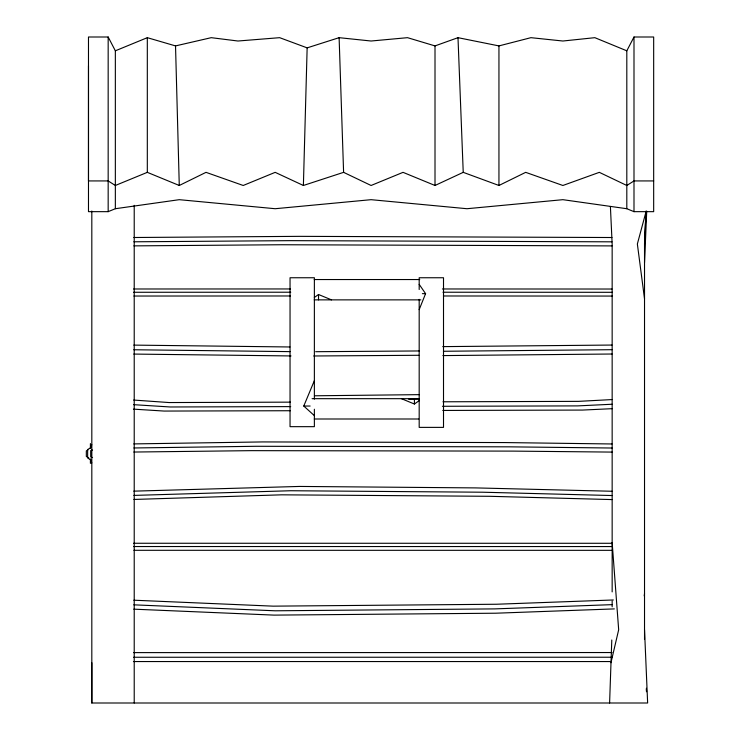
<?xml version="1.0" encoding="UTF-8"?>
<svg xmlns="http://www.w3.org/2000/svg" width="740" height="740" viewBox="0 0 740 740"><rect width="100%" height="100%" fill="white"/><g stroke="black" fill="none" stroke-linecap="round" stroke-linejoin="round"><path stroke-width="1.11" d="M644.522 629.759L647.639 703L91.816 703L91.816 662.744M653.67 180.93L633.995 180.93L626.808 185.481L599.326 172.346L562.881 185.481L525.678 172.346L498.945 185.481L463.231 172.346L435.009 185.481L403.041 172.346L371.082 185.481L343.601 172.346L303.391 185.481L307.146 47.869L339.114 37.675L371.082 41.015L407.527 37.675L435.009 45.908L457.995 37.675L498.945 45.908L530.913 37.675L562.881 41.015L594.849 37.675L626.808 50.81L626.808 208.717L633.995 211.659L653.67 211.659L653.67 37L633.995 37L626.808 50.81M609.603 703L611.786 639.998M644.522 262.654L646.714 211.159M644.522 639.277L644.522 243.996L645.928 212.075L637.362 243.996L644.522 298.793M644.522 243.996L646.066 211.02M644.226 595.894L644.522 593.61M610.962 662.744L618.668 629.759L612.156 542.559M91.742 444.536L91.011 447.487L87.635 449.578L87.635 457.968L91.011 460.058L91.742 463.009M419.182 309.616L425.583 293.651L419.182 284.345M314.371 415.649L303.77 406.038L314.371 380.638M314.324 297.489L318.524 294.511L331.52 299.867M401.413 398.675L414.409 404.022L419.45 400.46M87.958 449.901L86.33 450.882L86.33 456.488L88.782 457.949M88.486 65.786L88.486 211.659L108.169 211.659L115.348 208.717L115.348 50.81L108.169 37L88.486 37L88.486 180.93L108.169 180.93L115.348 185.481L147.315 172.346L179.274 185.481L206.016 172.346L243.21 185.481L275.178 172.346L303.391 185.481M115.348 50.81L147.315 37.675L175.528 45.908L211.242 37.675L237.975 41.015L279.664 37.675L307.146 47.869M92.556 449.994L90.687 450.614L90.687 456.922L92.556 457.551M115.348 208.717L179.274 199.68L275.178 208.717L371.082 199.68L466.977 208.717L562.881 199.68L626.808 208.717M612.008 399.572L578.551 401.358L442.973 401.792M612.119 404.243L577.635 405.89L442.428 406.288M612.248 408.674L582.482 410.071L442.779 410.441M613.349 599.974L496.42 604.247L273.115 606.153L133.801 600.205M614.357 608.9L495.68 613.21L274.059 615.116L133.764 609.159M612.1 604.654L494.764 608.89L275.215 610.796L133.764 604.83M133.875 499.454L281.616 494.829L489.704 496.299L612.017 499.583M133.857 495.412L290.746 490.74L482.499 492.211L612.174 495.541M133.801 491.147L299.589 486.439L475.524 487.901L612.156 491.258M133.792 443.908L262.691 441.928L504.652 442.566L612.008 443.972M133.885 447.968L256.29 446.285L509.703 446.84L612.1 448.024M611.971 345.053L442.751 346.625M612.1 349.696L443.427 351.269M612.054 354.016L442.881 355.589M408.674 399.221L419.071 399.101M133.838 452.038L251.443 450.651L513.532 451.113L612.184 452.094M314.62 395.789L419.506 394.642M612.008 652.541L133.626 652.615M133.801 237.503L299.589 236.347L611.952 237.521M133.857 241.795L290.746 240.657L611.962 241.823M133.875 245.874L281.616 244.746L612.017 245.902M315.675 351.704L419.404 350.954M418.858 355.283L313.723 355.986M289.969 346.977L133.801 345.108M290.052 351.63L133.764 349.752M291.005 355.94L133.764 354.072M133.561 288.989L290.496 288.952M133.561 292.272L290.755 292.217M133.885 296.037L290.413 295.972M290.45 402.144L169.09 402.551L133.626 400.053M290.7 406.611L170.246 406.982L133.626 404.669M133.561 543.262L611.962 543.29M133.561 546.536L612.442 546.564M133.885 550.301L612.433 550.329M612.119 657.231L133.626 657.259M290.348 410.728L164.095 411.061L133.422 409.128M133.422 661.551L611.101 661.56M314.213 279.544L419.746 279.544M442.418 288.97L611.962 289.026M442.992 292.226L612.442 292.3M422.383 293.651L425.583 293.651M443.399 295.982L612.433 296.065M314.204 299.867L420.838 299.867M312.095 398.675L418.729 398.675M303.77 406.038L310.134 406.038M314.269 418.997L418.72 418.997M646.39 689.403L646.501 691.669M646.39 688.219L646.547 691.632M610.398 206.469L612.156 243.996L612.156 591.898M457.995 37.675L463.231 172.346M339.114 37.675L343.601 172.346M175.528 45.908L179.274 185.481M633.995 37L633.995 211.659M612.156 601.074L612.156 606.809M498.945 45.908L498.945 185.481M435.009 45.908L435.009 185.481M419.182 289.516L419.182 277.75L443.51 277.75L443.51 427.378L419.182 427.378L419.182 299.349M414.409 398.675L414.409 404.022M318.524 294.511L318.524 299.867M314.371 399.156L314.371 277.75L290.043 277.75L290.043 426.666L314.371 426.666L314.371 409.239M147.315 37.675L147.315 172.346M134.218 205.332L134.218 703M108.169 37L108.169 211.659M91.816 211.02L91.816 703M90.409 443.584L90.409 448.44M90.409 458.93L90.409 463.388"/></g></svg>
